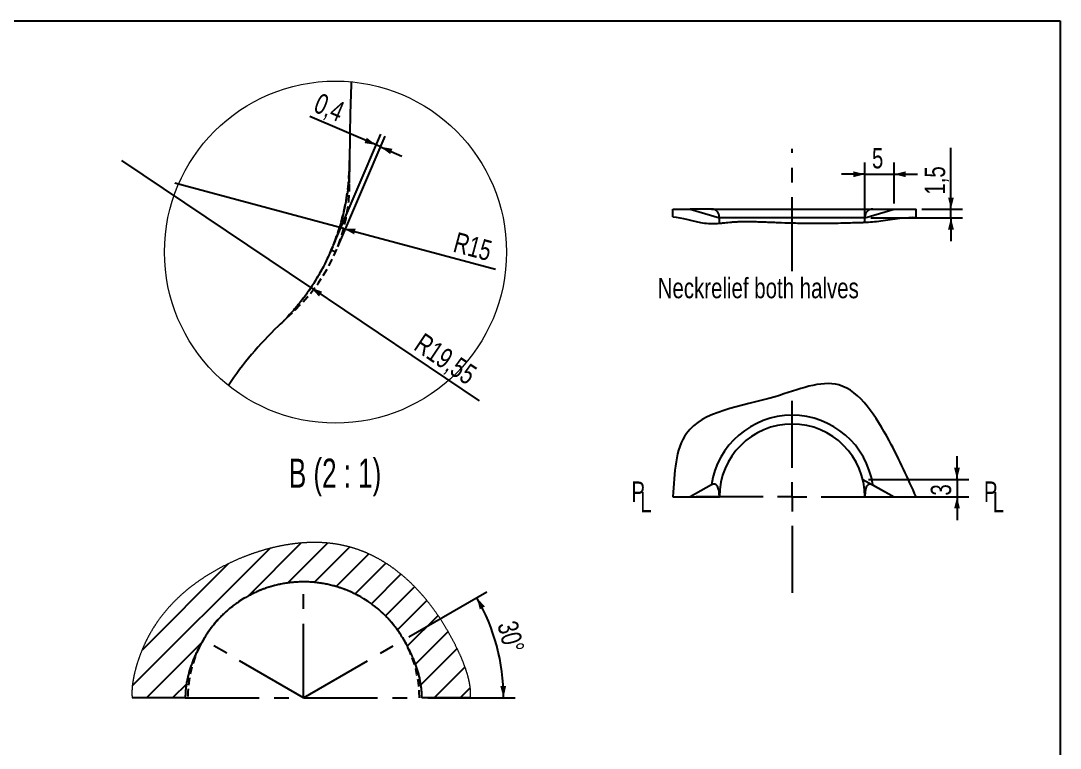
# Model space of a CAD drawing. Header units: millimetres. Extents: x 8 to 586, y 8 to 412.
# Drawn here: x 407.5 to 586, y 287.1 to 412 of the extents above; entities that cross this region are included whole.
import ezdxf

# ---------------------------------------------------------------- set-up
doc = ezdxf.new("R2010")
doc.units = ezdxf.units.MM
doc.linetypes.add('CENTERX2', pattern=[20.32, 12.7, -2.54, 2.54, -2.54])
doc.linetypes.add('HIDDEN', pattern=[1.905, 1.27, -0.635])
for name, color, linetype in [('CENTERLINE', 4, 'CENTERX2'), ('DIMENSIONS', 2, 'Continuous'), ('HATCH', 3, 'Continuous'), ('HIDDEN', 3, 'HIDDEN'), ('TEXT', 2, 'Continuous')]:
    doc.layers.add(name, color=color, linetype=linetype)
doc.layers.add('OUTLINE', color=7, linetype='Continuous', lineweight=25)
doc.styles.add('SLDTEXTSTYLE0', font='TXT', dxfattribs={"width": 0.75})
doc.styles.add('SLDTEXTSTYLE7', font='TXT', dxfattribs={"width": 0.666667})
doc.dimstyles.new('SLDDIMSTYLE11', dxfattribs={"dimtxt": 3.5, "dimasz": 2, "dimexe": 0, "dimexo": 0.0625, "dimgap": 0.875, "dimtad": 1, "dimrnd": 1e-09, "dimzin": 12, "dimdsep": 46, "dimtxsty": 'SLDTEXTSTYLE0', "dimsah": 1, "dimcen": 0.09, "dimadec": 0, "dimazin": 3, "dimtfac": 1, "dimtmove": 0, "dimatfit": 0, "dimfxl": 0, "dimfrac": 2, "dimtolj": 1, "dimtzin": 12, "dimarcsym": 0})
doc.dimstyles.new('SLDDIMSTYLE12', dxfattribs={"dimtxt": 3.5, "dimasz": 2, "dimexe": 0, "dimexo": 0.0625, "dimgap": 0.875, "dimtad": 1, "dimdec": 1, "dimrnd": 1e-09, "dimzin": 12, "dimdsep": 46, "dimtxsty": 'SLDTEXTSTYLE0', "dimsah": 1, "dimcen": 0.09, "dimadec": 0, "dimazin": 3, "dimtfac": 1, "dimtmove": 0, "dimatfit": 0, "dimfxl": 0, "dimfrac": 2, "dimtolj": 1, "dimtzin": 12, "dimarcsym": 0})
doc.dimstyles.new('SLDDIMSTYLE18', dxfattribs={"dimtxt": 3.5, "dimasz": 2, "dimexe": 0, "dimexo": 0.0625, "dimgap": 0.875, "dimtad": 1, "dimdec": 4, "dimzin": 12, "dimdsep": 46, "dimtxsty": 'SLDTEXTSTYLE0', "dimsah": 1, "dimcen": 0.09, "dimazin": 3, "dimtfac": 1, "dimtofl": 0, "dimtmove": 0, "dimatfit": 3, "dimfxl": 0, "dimfrac": 2, "dimtolj": 1, "dimtzin": 12, "dimarcsym": 0})
doc.dimstyles.new('SLDDIMSTYLE19', dxfattribs={"dimtxt": 3.5, "dimasz": 2, "dimexe": 0, "dimexo": 0.0625, "dimgap": 0.875, "dimtad": 1, "dimlfac": 0.5, "dimrnd": 1e-09, "dimdsep": 46, "dimtxsty": 'SLDTEXTSTYLE0', "dimsah": 1, "dimcen": 0.09, "dimadec": 0, "dimazin": 2, "dimtfac": 1, "dimtmove": 0, "dimatfit": 0, "dimfxl": 0, "dimfrac": 2, "dimtolj": 1, "dimtzin": 12, "dimarcsym": 0})
doc.dimstyles.new('SLDDIMSTYLE20', dxfattribs={"dimtxt": 3.5, "dimasz": 2, "dimexe": 0, "dimexo": 0.0625, "dimgap": 0.875, "dimtad": 1, "dimlfac": 0.5, "dimrnd": 1e-09, "dimzin": 12, "dimdsep": 46, "dimtxsty": 'SLDTEXTSTYLE0', "dimsah": 1, "dimcen": 0, "dimadec": 0, "dimazin": 3, "dimtfac": 1, "dimtofl": 0, "dimtmove": 0, "dimatfit": 3, "dimfxl": 0, "dimfrac": 2, "dimtolj": 1, "dimtzin": 12, "dimarcsym": 0})

# ---------------------------------------------------------------- blocks, each defined once
blk = doc.blocks.new('_D_27')
at = {"layer": 'DIMENSIONS'}
for p, q in [((567.24, 379.66), (567.24, 390.2)), ((562.26, 379.66), (569.24, 379.66)), ((567.24, 378.16), (567.24, 379.66)), ((553.47, 378.16), (569.24, 378.16)), ((567.24, 378.16), (567.24, 374.16))]:
    blk.add_line(p, q, dxfattribs=at)
for points in [[(567.24, 379.66), (567.74, 381.66), (566.74, 381.66)], [(567.24, 378.16), (566.74, 376.16), (567.74, 376.16)]]:
    blk.add_solid(points, dxfattribs=at)
at = {"layer": 'DIMENSIONS', "insert": (562.73, 382.15), "char_height": 3.5, "attachment_point": 1, "rotation": 90, "style": 'SLDTEXTSTYLE0'}
blk.add_mtext('1,5', dxfattribs=at)
blk = doc.blocks.new('_D_28')
at = {"layer": 'DIMENSIONS'}
for p, q in [((552.47, 378.42), (552.47, 387.66)), ((557.47, 380.66), (557.47, 387.66)), ((552.47, 385.66), (548.47, 385.66)), ((552.47, 385.66), (557.47, 385.66)), ((557.47, 385.66), (561.47, 385.66))]:
    blk.add_line(p, q, dxfattribs=at)
for points in [[(552.47, 385.66), (550.47, 386.16), (550.47, 385.16)], [(557.47, 385.66), (559.47, 385.16), (559.47, 386.16)]]:
    blk.add_solid(points, dxfattribs=at)
at = {"layer": 'DIMENSIONS', "insert": (553.67, 390.17), "char_height": 3.5, "attachment_point": 1, "style": 'SLDTEXTSTYLE0'}
blk.add_mtext('5', dxfattribs=at)
blk = doc.blocks.new('_D_29')
at = {"layer": 'DIMENSIONS'}
for p, q in [((568.28, 333.28), (568.28, 337.28)), ((553.1, 333.28), (570.28, 333.28)), ((568.28, 333.28), (568.28, 330.28)), ((557.47, 330.28), (570.28, 330.28)), ((568.28, 330.28), (568.28, 326.28))]:
    blk.add_line(p, q, dxfattribs=at)
for points in [[(568.28, 333.28), (568.78, 335.28), (567.78, 335.28)], [(568.28, 330.28), (567.78, 328.28), (568.78, 328.28)]]:
    blk.add_solid(points, dxfattribs=at)
at = {"layer": 'DIMENSIONS', "insert": (563.77, 330.49), "char_height": 3.5, "attachment_point": 1, "rotation": 90, "style": 'SLDTEXTSTYLE0'}
blk.add_mtext('3', dxfattribs=at)
blk = doc.blocks.new('SW_SYMBOL_MOD_PL')
at = {"layer": 'TEXT', "color": 0, "char_height": 783, "attachment_point": 5, "style": 'SLDTEXTSTYLE0'}
for s, insert in [('P', (400, 600)), ('L', (700, 200))]:
    blk.add_mtext(s, dxfattribs=dict(at, insert=insert))
blk = doc.blocks.new('SW_CENTERMARKSYMBOL_0')
at = {"layer": 'CENTERLINE', "color": 0}
for p, q in [((0, 5), (0, 16.5)), ((0, 0), (0, 2.5)), ((-5, 0), (-16.5, 0)), ((0, 0), (-2.5, 0)), ((0, 0), (0, -2.5)), ((0, 0), (2.5, 0)), ((5, 0), (16.5, 0)), ((0, -5), (0, -16.5))]:
    blk.add_line(p, q, dxfattribs=at)
blk = doc.blocks.new('SW_HATCH_0')
at = {"layer": 'HATCH', "color": 0}
for p, q in [((7.13, 2.63), (-16.48, -20.97)), ((12.55, 3.57), (3.46, -5.52)), ((17.03, 3.56), (10.15, -3.32)), ((20.84, 2.88), (14.7, -3.26)), ((0, 0), (-14.81, -14.81)), ((24.14, 1.69), (18.49, -3.96)), ((27.05, 0.11), (21.71, -5.23)), ((29.65, -1.78), (24.52, -6.92)), ((31.99, -3.93), (26.93, -8.99)), ((34.11, -6.3), (29.01, -11.4)), ((36.02, -8.88), (30.73, -14.17)), ((37.75, -11.64), (32.13, -17.26)), ((-4.42, -13.4), (-14, -22.98)), ((39.31, -14.57), (33.08, -20.8)), ((40.65, -17.72), (35.39, -22.98)), ((-7.19, -20.66), (-9.51, -22.98)), ((41.55, -21.31), (39.88, -22.98))]:
    blk.add_line(p, q, dxfattribs=at)
blk = doc.blocks.new('_D_36')
at = {"layer": 'DIMENSIONS'}
for p, q in [((474.15, 306.24), (487.54, 313.97)), ((477.38, 295.8), (492.41, 295.8))]:
    blk.add_line(p, q, dxfattribs=at)
blk.add_arc((456.07, 295.8), 34.34, 360, 30, dxfattribs=at)
for points in [[(485.81, 312.97), (486.32, 310.98), (487.2, 311.45)], [(490.41, 295.8), (490.85, 297.82), (489.85, 297.79)]]:
    blk.add_solid(points, dxfattribs=at)
at = {"layer": 'DIMENSIONS', "insert": (492.69, 309.26), "char_height": 3.5, "attachment_point": 1, "rotation": 285, "style": 'SLDTEXTSTYLE0'}
blk.add_mtext('30°', dxfattribs=at)
blk = doc.blocks.new('_D_37')
at = {"layer": 'DIMENSIONS'}
for p, q in [((468.56, 390.68), (457.16, 395.56)), ((461.21, 373.53), (469.35, 392.52)), ((461.94, 373.21), (470.08, 392.2)), ((469.29, 390.36), (468.56, 390.68)), ((469.29, 390.36), (472.97, 388.79))]:
    blk.add_line(p, q, dxfattribs=at)
for points in [[(468.56, 390.68), (466.92, 391.92), (466.52, 391.01)], [(469.29, 390.36), (470.93, 389.11), (471.33, 390.03)]]:
    blk.add_solid(points, dxfattribs=at)
at = {"layer": 'DIMENSIONS', "insert": (458.94, 399.71), "char_height": 3.5, "attachment_point": 1, "rotation": 336.8014, "style": 'SLDTEXTSTYLE0'}
blk.add_mtext('0,4', dxfattribs=at)
blk = doc.blocks.new('_D_38')
at = {"layer": 'DIMENSIONS'}
for q in [(433.97, 384.11), (489.04, 369.36)]:
    blk.add_line((462.95, 376.34), q, dxfattribs=at)
blk.add_solid([(462.95, 376.34), (464.75, 375.34), (465.01, 376.31)], dxfattribs=at)
at = {"layer": 'DIMENSIONS', "insert": (482.47, 375.78), "char_height": 3.5, "attachment_point": 1, "rotation": 345, "style": 'SLDTEXTSTYLE0'}
blk.add_mtext('R15', dxfattribs=at)
blk = doc.blocks.new('_D_39')
at = {"layer": 'DIMENSIONS'}
for q in [(424.88, 388.01), (486.24, 346.77)]:
    blk.add_line((457.33, 366.2), q, dxfattribs=at)
blk.add_solid([(457.33, 366.2), (458.71, 364.67), (459.26, 365.5)], dxfattribs=at)
at = {"layer": 'DIMENSIONS', "insert": (476.74, 358.58), "char_height": 3.5, "attachment_point": 1, "rotation": 326.0937, "style": 'SLDTEXTSTYLE0'}
blk.add_mtext('R19,55', dxfattribs=at)

msp = doc.modelspace()

# ---------------------------------------------------------------- linework, layer by layer
at = {"color": 7, "linetype": 'Continuous', "lineweight": 18, "flags": 128}
msp.add_lwpolyline([(484.68231, 295.80351), (484.68762, 295.84191), (484.69264, 295.88052), (484.69738, 295.91933), (484.70185, 295.95834), (484.70603, 295.99755), (484.70994, 296.03696), (484.71357, 296.07657), (484.71666, 296.11305), (484.71951, 296.14969), (484.72214, 296.1865), (484.72454, 296.22347), (484.72671, 296.2606), (484.72866, 296.29789), (484.73069, 296.34285), (484.73241, 296.38804), (484.7338, 296.43345), (484.73487, 296.47909), (484.73562, 296.52495), (484.73605, 296.5702), (484.73617, 296.61567), (484.73599, 296.66135), (484.73551, 296.70723), (484.73471, 296.75416), (484.7336, 296.8013), (484.73218, 296.84865), (484.73046, 296.8962), (484.72842, 296.94397), (484.72613, 296.99108), (484.72355, 297.03839), (484.72068, 297.08589), (484.71752, 297.13358), (484.71399, 297.18245), (484.71017, 297.23151), (484.70606, 297.28076), (484.70164, 297.33021), (484.69694, 297.37985), (484.69194, 297.42968), (484.68665, 297.4797), (484.68128, 297.52809), (484.67565, 297.57665), (484.66974, 297.62538), (484.66358, 297.67428), (484.65715, 297.72335), (484.65046, 297.77258), (484.6435, 297.82198), (484.6363, 297.87153), (484.62847, 297.92362), (484.62036, 297.97588), (484.61197, 298.02832), (484.6033, 298.08092), (484.59436, 298.1337), (484.58514, 298.18664), (484.57564, 298.23975), (484.56588, 298.29302), (484.55585, 298.34645), (484.54555, 298.40004), (484.53498, 298.45378), (484.52414, 298.50769), (484.51369, 298.55865), (484.503, 298.60975), (484.49208, 298.66099), (484.48092, 298.71235), (484.46954, 298.76385), (484.45722, 298.81861), (484.44465, 298.87351), (484.43182, 298.92856), (484.41874, 298.98374), (484.40541, 299.03907), (484.39184, 299.09453), (484.37551, 299.16006), (484.35886, 299.22578), (484.34186, 299.29168), (484.32453, 299.35776), (484.30649, 299.42537), (484.28812, 299.49316), (484.26941, 299.56112), (484.25035, 299.62925), (484.23097, 299.69756), (484.21124, 299.76603), (484.19119, 299.83466), (484.17241, 299.8981), (484.15335, 299.96168), (484.13402, 300.02538), (484.11441, 300.08922), (484.09453, 300.15318), (484.07439, 300.21727), (484.05515, 300.2778), (484.03568, 300.33844), (484.01598, 300.39918), (483.99604, 300.46002), (483.97588, 300.52097), (483.95311, 300.5891), (483.93006, 300.65735), (483.90673, 300.72571), (483.88312, 300.79419), (483.85924, 300.86278), (483.83509, 300.93147), (483.81068, 301.00027), (483.78599, 301.06917), (483.75789, 301.14686), (483.72945, 301.22467), (483.70069, 301.30259), (483.6716, 301.38063), (483.6422, 301.45877), (483.61248, 301.53702), (483.58245, 301.61537), (483.54906, 301.70166), (483.5153, 301.78806), (483.48117, 301.87456), (483.44669, 301.96116), (483.41185, 302.04786), (483.37666, 302.13464), (483.34113, 302.22151), (483.30526, 302.30845), (483.26905, 302.39546), (483.23251, 302.48254), (483.1963, 302.56812), (483.15979, 302.65375), (483.12297, 302.73943), (483.08585, 302.82516), (483.04774, 302.91248), (483.00934, 302.99983), (482.97064, 303.08721), (482.93164, 303.17461), (482.89236, 303.26203), (482.8535, 303.34789), (482.81437, 303.43376), (482.77498, 303.51964), (482.73532, 303.6055), (482.68778, 303.70771), (482.63989, 303.80989), (482.59164, 303.91204), (482.54306, 304.01415), (482.49414, 304.11621), (482.4449, 304.21821), (482.39374, 304.32344), (482.34224, 304.42859), (482.29042, 304.53366), (482.23828, 304.63861), (482.18584, 304.74346), (482.13405, 304.84632), (482.08198, 304.94905), (482.02964, 305.05165), (481.97704, 305.1541), (481.9231, 305.25849), (481.86891, 305.3627), (481.81446, 305.46674), (481.75978, 305.57059), (481.70487, 305.67423), (481.64973, 305.77768), (481.59438, 305.8809), (481.53882, 305.98389), (481.48306, 306.08665), (481.42711, 306.18916), (481.37098, 306.29141), (481.31467, 306.3934), (481.25818, 306.49514), (481.20151, 306.59661), (481.13897, 306.70793), (481.07621, 306.81894), (481.01323, 306.92963), (480.95003, 307.04), (480.88662, 307.15005), (480.82509, 307.25618), (480.76335, 307.36201), (480.70142, 307.46754), (480.63928, 307.57276), (480.57694, 307.67769), (480.5144, 307.78231), (480.45525, 307.88068), (480.39592, 307.97877), (480.33642, 308.07659), (480.27673, 308.17415), (480.21687, 308.27143), (480.15683, 308.36844), (480.09661, 308.46517), (480.03622, 308.56163), (479.97565, 308.65781), (479.91491, 308.75372), (479.85507, 308.84765), (479.79507, 308.94131), (479.7349, 309.0347), (479.67456, 309.12782), (479.61696, 309.21622), (479.5592, 309.30438), (479.50129, 309.39229), (479.44324, 309.47995), (479.38502, 309.56737), (479.3277, 309.65299), (479.27024, 309.73837), (479.21262, 309.82352), (479.15486, 309.90842), (479.09009, 310.00308), (479.02514, 310.09745), (478.96, 310.19151), (478.89468, 310.28527), (478.82918, 310.37873), (478.76468, 310.47023), (478.69999, 310.56143), (478.63514, 310.65234), (478.5701, 310.74295), (478.50356, 310.83511), (478.43684, 310.92696), (478.36994, 311.0185), (478.30285, 311.10974), (478.23559, 311.20066), (478.16814, 311.29127), (478.10052, 311.38157), (478.03271, 311.47156), (477.96472, 311.56123), (477.89656, 311.65059), (477.82821, 311.73964), (477.75968, 311.82837), (477.69098, 311.91678), (477.6221, 312.00488), (477.5588, 312.08536), (477.49535, 312.16557), (477.43175, 312.24552), (477.368, 312.32519), (477.3041, 312.4046), (477.24005, 312.48374), (477.16828, 312.57188), (477.09632, 312.65969), (477.02417, 312.74716), (476.95184, 312.83428), (476.87933, 312.92107), (476.80793, 313.00598), (476.73635, 313.09056), (476.66459, 313.1748), (476.59266, 313.25872), (476.51908, 313.344), (476.44531, 313.42894), (476.37135, 313.51354), (476.29721, 313.59778), (476.22289, 313.68168), (476.14839, 313.76523), (476.0737, 313.84842), (475.99883, 313.93127), (475.92377, 314.01376), (475.84853, 314.09591), (475.77311, 314.1777), (475.69751, 314.25913), (475.62173, 314.34021), (475.54576, 314.42094), (475.47597, 314.49462), (475.40603, 314.56801), (475.33593, 314.64109), (475.26568, 314.71388), (475.19528, 314.78636), (475.12473, 314.85854), (475.0584, 314.92598), (474.99194, 314.99315), (474.92536, 315.06005), (474.85863, 315.12669), (474.79178, 315.19306), (474.72479, 315.25915), (474.66151, 315.32123), (474.59812, 315.38306), (474.5346, 315.44466), (474.47097, 315.50601), (474.40722, 315.56712), (474.33594, 315.63504), (474.26451, 315.70266), (474.19293, 315.76998), (474.12121, 315.83699), (474.04935, 315.90371), (473.97734, 315.97011), (473.90518, 316.03622), (473.83289, 316.10201), (473.76044, 316.16751), (473.68786, 316.2327), (473.61513, 316.29758), (473.54226, 316.36215), (473.46924, 316.42642), (473.39608, 316.49037), (473.32278, 316.55402), (473.24934, 316.61736), (473.17224, 316.68339), (473.09499, 316.74907), (473.01759, 316.81441), (472.94002, 316.87941), (472.8623, 316.94406), (472.78443, 317.00838), (472.7106, 317.06892), (472.63663, 317.12915), (472.56252, 317.18907), (472.48828, 317.24868), (472.41389, 317.30799), (472.33937, 317.36698), (472.26898, 317.42231), (472.19846, 317.47737), (472.12783, 317.53215), (472.05707, 317.58666), (471.98619, 317.64088), (471.91519, 317.69482), (471.84407, 317.74849), (471.77282, 317.80187), (471.70146, 317.85498), (471.62997, 317.9078), (471.55965, 317.95941), (471.4892, 318.01074), (471.41864, 318.0618), (471.34797, 318.11259), (471.27589, 318.16403), (471.20369, 318.21517), (471.13136, 318.26604), (471.05892, 318.31662), (470.98636, 318.36691), (470.91498, 318.41603), (470.84349, 318.46487), (470.77187, 318.51344), (470.70015, 318.56173), (470.62684, 318.61071), (470.55341, 318.65941), (470.47986, 318.70782), (470.4062, 318.75594), (470.33241, 318.80377), (470.25851, 318.85131), (470.18449, 318.89856), (470.10171, 318.95096), (470.01879, 319.00299), (469.93572, 319.05467), (469.8525, 319.10597), (469.76914, 319.15691), (469.68563, 319.20748), (469.60675, 319.25482), (469.52775, 319.30184), (469.44862, 319.34853), (469.36936, 319.39489), (469.28997, 319.44092), (469.21045, 319.48663), (469.1308, 319.532), (469.05102, 319.57704), (468.97111, 319.62175), (468.89108, 319.66613), (468.81235, 319.70939), (468.73349, 319.75233), (468.65452, 319.79495), (468.57542, 319.83725), (468.49475, 319.87999), (468.41396, 319.92239), (468.33304, 319.96445), (468.25199, 320.00618), (468.17082, 320.04757), (468.09097, 320.0879), (468.011, 320.1279), (467.9309, 320.16757), (467.85069, 320.20692), (467.76872, 320.24673), (467.68661, 320.2862), (467.60438, 320.32533), (467.52203, 320.36411), (467.43955, 320.40256), (467.35694, 320.44066), (467.27421, 320.47841), (467.20121, 320.51139), (467.12812, 320.54411), (467.05493, 320.57655), (466.98164, 320.60873), (466.90825, 320.64063), (466.83477, 320.67227), (466.7654, 320.70185), (466.69594, 320.7312), (466.6264, 320.7603), (466.55677, 320.78916), (466.48706, 320.81778), (466.40915, 320.84944), (466.33114, 320.88079), (466.25302, 320.91185), (466.1748, 320.9426), (466.09647, 320.97305), (466.01803, 321.0032), (465.93949, 321.03304), (465.86084, 321.06258), (465.77763, 321.09347), (465.6943, 321.12401), (465.61086, 321.15421), (465.5273, 321.18407), (465.44362, 321.21359), (465.35982, 321.24276), (465.27591, 321.2716), (465.19889, 321.29773), (465.12177, 321.32357), (465.04455, 321.34912), (464.96724, 321.37438), (464.88983, 321.39935), (464.81232, 321.42404), (464.73472, 321.44843), (464.65702, 321.47253), (464.57922, 321.49634), (464.50132, 321.51985), (464.42333, 321.54308), (464.34525, 321.56601), (464.27153, 321.58736), (464.19774, 321.60845), (464.12385, 321.62929), (464.04989, 321.64985), (463.97583, 321.67016), (463.89433, 321.69218), (463.81273, 321.71389), (463.73102, 321.73527), (463.64921, 321.75634), (463.5673, 321.77709), (463.48529, 321.79752), (463.40318, 321.81763), (463.32096, 321.83742), (463.23473, 321.85781), (463.14838, 321.87785), (463.06191, 321.89753), (462.97534, 321.91686), (462.88866, 321.93584), (462.80187, 321.95446), (462.71497, 321.97273), (462.62795, 321.99065), (462.54083, 322.0082), (462.4536, 322.02541), (462.36626, 322.04225), (462.27881, 322.05874), (462.19626, 322.07396), (462.11361, 322.08887), (462.03087, 322.10347), (461.94804, 322.11775), (461.86512, 322.13171), (461.77707, 322.14618), (461.68892, 322.16031), (461.60067, 322.17408), (461.51233, 322.1875), (461.42388, 322.20058), (461.33534, 322.2133), (461.25177, 322.22499), (461.16812, 322.23636), (461.08438, 322.24743), (461.00056, 322.25819), (460.91666, 322.26865), (460.83268, 322.2788), (460.74862, 322.28864), (460.66448, 322.29818), (460.58026, 322.30742), (460.49597, 322.31636), (460.41311, 322.32484), (460.33018, 322.33304), (460.24717, 322.34094), (460.16409, 322.34855), (460.07734, 322.35619), (459.99051, 322.36351), (459.90361, 322.37052), (459.81663, 322.37722), (459.72958, 322.3836), (459.64402, 322.38957), (459.55839, 322.39524), (459.47269, 322.40061), (459.38693, 322.40568), (459.29935, 322.41055), (459.21171, 322.41511), (459.124, 322.41936), (459.03622, 322.42331), (458.94838, 322.42694), (458.86048, 322.43027), (458.77252, 322.4333), (458.6845, 322.43602), (458.59641, 322.43844), (458.50827, 322.44055), (458.42007, 322.44236), (458.33182, 322.44387), (458.24351, 322.44508), (458.15515, 322.44598), (458.05788, 322.44664), (457.96056, 322.44692), (457.86317, 322.44685), (457.76572, 322.44642), (457.66821, 322.44563), (457.57952, 322.4446), (457.49077, 322.44327), (457.40199, 322.44165), (457.31315, 322.43973), (457.22428, 322.43752), (457.13536, 322.43502), (457.04639, 322.43223), (456.94849, 322.42882), (456.85053, 322.42506), (456.75253, 322.42094), (456.65448, 322.41648), (456.55639, 322.41167), (456.45826, 322.40651), (456.36008, 322.401), (456.26186, 322.39515), (456.16361, 322.38896), (456.06531, 322.38241), (455.96874, 322.37565), (455.87213, 322.36856), (455.77549, 322.36115), (455.67881, 322.3534), (455.5724, 322.34449), (455.46595, 322.33519), (455.35947, 322.3255), (455.25296, 322.31541), (455.14641, 322.30493), (455.04174, 322.29426), (454.93705, 322.28321), (454.83233, 322.27178), (454.72759, 322.25998), (454.62069, 322.24756), (454.51377, 322.23475), (454.40683, 322.22155), (454.29987, 322.20797), (454.1929, 322.194), (454.08591, 322.17965), (453.97891, 322.16493), (453.87191, 322.14982), (453.76489, 322.13433), (453.65787, 322.11846), (453.55084, 322.10222), (453.4438, 322.0856), (453.33677, 322.06861), (453.22974, 322.05124), (453.13162, 322.035), (453.03351, 322.01844), (452.9354, 322.00157), (452.8373, 321.9844), (452.73921, 321.96691), (452.64112, 321.94912), (452.53412, 321.92936), (452.42714, 321.90923), (452.32017, 321.88874), (452.21322, 321.86789), (452.10628, 321.84667), (451.99937, 321.8251), (451.89247, 321.80317), (451.7945, 321.78275), (451.69655, 321.76204), (451.59862, 321.74102), (451.50072, 321.71971), (451.40284, 321.6981), (451.30498, 321.67619), (451.20716, 321.65399), (451.10935, 321.6315), (451.01158, 321.60871), (450.91384, 321.58563), (450.81613, 321.56226), (450.71845, 321.5386), (450.62639, 321.51603), (450.53436, 321.4932), (450.44236, 321.47011), (450.35039, 321.44677), (450.25846, 321.42317), (450.14749, 321.39434), (450.03657, 321.36514), (449.92571, 321.33557), (449.81491, 321.30563), (449.70417, 321.27533), (449.59348, 321.24467), (449.48919, 321.21543), (449.38495, 321.18586), (449.28077, 321.15598), (449.17665, 321.12578), (449.07259, 321.09526), (448.9686, 321.06443), (448.86468, 321.03328), (448.76082, 321.00181), (448.65703, 320.97004), (448.55331, 320.93795), (448.45152, 320.90613), (448.3498, 320.87402), (448.24815, 320.8416), (448.14657, 320.80889), (448.04544, 320.77601), (447.94439, 320.74283), (447.84342, 320.70937), (447.74253, 320.67561), (447.64172, 320.64156), (447.54278, 320.60784), (447.44394, 320.57385), (447.34517, 320.53957), (447.24649, 320.50503), (447.14588, 320.46949), (447.04536, 320.43367), (446.94494, 320.39757), (446.84461, 320.36119), (446.74437, 320.32452), (446.64423, 320.28758), (446.54419, 320.25036), (446.44425, 320.21285), (446.34441, 320.17508), (446.24467, 320.13702), (446.14504, 320.09869), (446.04551, 320.06009), (445.94609, 320.02122), (445.84678, 319.98207), (445.73767, 319.93869), (445.62869, 319.89499), (445.51984, 319.85097), (445.41114, 319.80662), (445.30258, 319.76195), (445.1876, 319.71422), (445.07277, 319.66614), (444.95812, 319.6177), (444.84363, 319.5689), (444.72932, 319.51975), (444.61518, 319.47024), (444.50772, 319.42324), (444.40042, 319.37594), (444.29328, 319.32832), (444.1863, 319.2804), (444.07948, 319.23217), (443.97284, 319.18364), (443.86636, 319.1348), (443.76004, 319.08566), (443.65391, 319.03622), (443.54794, 318.98649), (443.44404, 318.93735), (443.34031, 318.88792), (443.23676, 318.83821), (443.13338, 318.78822), (443.02304, 318.73446), (442.91291, 318.68037), (442.80299, 318.62597), (442.69327, 318.57125), (442.58377, 318.51621), (442.47448, 318.46086), (442.37164, 318.40839), (442.26899, 318.35564), (442.16654, 318.30262), (442.06428, 318.24932), (441.96223, 318.19575), (441.86038, 318.1419), (441.75873, 318.08779), (441.65729, 318.03341), (441.55606, 317.97876), (441.45503, 317.92384), (441.35602, 317.86964), (441.25721, 317.81518), (441.1586, 317.76045), (441.0602, 317.70546), (440.96022, 317.6492), (440.86046, 317.59267), (440.76092, 317.53586), (440.6616, 317.47878), (440.5625, 317.42143), (440.46538, 317.36483), (440.36848, 317.30796), (440.27179, 317.25083), (440.17533, 317.19343), (440.07712, 317.13458), (439.97914, 317.07545), (439.88139, 317.01605), (439.78387, 316.95636), (439.68658, 316.89639), (439.58953, 316.83613), (439.49272, 316.7756), (439.39635, 316.71492), (439.30022, 316.65395), (439.20433, 316.5927), (439.10868, 316.53116), (439.01327, 316.46935), (438.91981, 316.40836), (438.82657, 316.34709), (438.73358, 316.28555), (438.64082, 316.22373), (438.54641, 316.16036), (438.45226, 316.09671), (438.35836, 316.03277), (438.26471, 315.96853), (438.17131, 315.90401), (438.07817, 315.83919), (437.98529, 315.77409), (437.89267, 315.70869), (437.8003, 315.643), (437.7082, 315.57701), (437.61635, 315.51073), (437.52478, 315.44416), (437.43347, 315.37729), (437.34242, 315.31013), (437.25919, 315.2483), (437.17619, 315.18623), (437.09342, 315.1239), (437.01088, 315.06132), (436.92857, 314.9985), (436.84648, 314.93542), (436.77222, 314.87798), (436.69815, 314.82034), (436.62427, 314.76248), (436.55059, 314.70443), (436.4771, 314.64616), (436.4038, 314.58768), (436.33487, 314.53236), (436.26611, 314.47684), (436.19753, 314.42114), (436.12912, 314.36526), (436.06089, 314.30919), (435.98494, 314.24638), (435.90922, 314.18335), (435.83371, 314.12008), (435.75843, 314.05658), (435.68337, 313.99284), (435.60854, 313.92887), (435.53393, 313.86466), (435.45955, 313.80021), (435.38539, 313.73553), (435.31146, 313.67062), (435.23776, 313.60546), (435.16429, 313.54007), (435.09105, 313.47444), (435.01804, 313.40857), (434.94526, 313.34247), (434.87271, 313.27612), (434.79696, 313.20636), (434.72147, 313.13634), (434.64623, 313.06605), (434.57126, 312.9955), (434.49655, 312.92468), (434.42209, 312.8536), (434.35127, 312.78551), (434.28069, 312.71717), (434.21035, 312.64859), (434.14025, 312.57976), (434.07039, 312.51069), (434.00077, 312.44138), (433.93141, 312.37183), (433.86228, 312.30203), (433.79013, 312.22864), (433.71825, 312.15499), (433.64664, 312.08106), (433.57531, 312.00687), (433.50425, 311.9324), (433.43347, 311.85767), (433.36296, 311.78266), (433.29273, 311.70738), (433.22278, 311.63183), (433.15311, 311.55601), (433.08372, 311.47991), (433.01461, 311.40354), (432.94971, 311.33129), (432.88506, 311.25878), (432.82066, 311.18604), (432.75652, 311.11305), (432.69263, 311.03982), (432.63377, 310.97187), (432.57513, 310.90371), (432.51671, 310.83534), (432.45851, 310.76676), (432.40053, 310.69796), (432.3438, 310.6302), (432.28729, 310.56222), (432.231, 310.49404), (432.17491, 310.42566), (432.11791, 310.35567), (432.06114, 310.28547), (432.00459, 310.21505), (431.94827, 310.14442), (431.89217, 310.07358), (431.83631, 310.00252), (431.78067, 309.93124), (431.72527, 309.85975), (431.6701, 309.78804), (431.61516, 309.71612), (431.56045, 309.64398), (431.50597, 309.57162), (431.45173, 309.49905), (431.39772, 309.42626), (431.33858, 309.34594), (431.27973, 309.26535), (431.22117, 309.1845), (431.16289, 309.10339), (431.1049, 309.02201), (431.05243, 308.9478), (431.0002, 308.87337), (430.94822, 308.79872), (430.89647, 308.72386), (430.84496, 308.64877), (430.7937, 308.57346), (430.74268, 308.49792), (430.69613, 308.42849), (430.64978, 308.35887), (430.60363, 308.28907), (430.5577, 308.21908), (430.51196, 308.1489), (430.46644, 308.07854), (430.42113, 308.00799), (430.37602, 307.93725), (430.33112, 307.86632), (430.28643, 307.79521), (430.24195, 307.7239), (430.19768, 307.65241), (430.14578, 307.56791), (430.09417, 307.48315), (430.04286, 307.39813), (429.99184, 307.31284), (429.94488, 307.23366), (429.89818, 307.15425), (429.85173, 307.07462), (429.80554, 306.99476), (429.7596, 306.91468), (429.71392, 306.83437), (429.6685, 306.75383), (429.62709, 306.6798), (429.5859, 306.60558), (429.54493, 306.53117), (429.50418, 306.45656), (429.46364, 306.38177), (429.42333, 306.30678), (429.38324, 306.2316), (429.34337, 306.15622), (429.30372, 306.08065), (429.26429, 306.00489), (429.22509, 305.92893), (429.1861, 305.85279), (429.14955, 305.78081), (429.1132, 305.70866), (429.07705, 305.63634), (429.04111, 305.56385), (429.00536, 305.49118), (428.96766, 305.41392), (428.93019, 305.33646), (428.89295, 305.25881), (428.85593, 305.18096), (428.81915, 305.10291), (428.78259, 305.02467), (428.74833, 304.95072), (428.71428, 304.87659), (428.68043, 304.8023), (428.64679, 304.72782), (428.61335, 304.65317), (428.57627, 304.56964), (428.53946, 304.4859), (428.5029, 304.40194), (428.46659, 304.31776), (428.43055, 304.23335), (428.39477, 304.14873), (428.35925, 304.06389), (428.32399, 303.97883), (428.28882, 303.89315), (428.25393, 303.80724), (428.2193, 303.72112), (428.18493, 303.63477), (428.15083, 303.54819), (428.117, 303.46139), (428.08535, 303.37935), (428.05393, 303.2971), (428.02276, 303.21466), (427.99182, 303.13201), (427.96113, 303.04917), (427.93125, 302.96771), (427.9016, 302.88606), (427.87219, 302.80421), (427.84301, 302.72218), (427.81407, 302.63994), (427.78536, 302.55751), (427.7585, 302.47962), (427.73186, 302.40155), (427.70542, 302.32331), (427.67919, 302.24489), (427.65317, 302.1663), (427.62438, 302.07839), (427.59586, 301.99025), (427.5676, 301.9019), (427.5396, 301.81334), (427.51186, 301.72455), (427.48439, 301.63555), (427.45719, 301.54633), (427.43025, 301.45689), (427.40634, 301.37657), (427.38265, 301.29607), (427.35917, 301.21539), (427.3359, 301.13454), (427.31286, 301.05352), (427.29045, 300.9738), (427.26826, 300.89392), (427.24631, 300.8139), (427.22459, 300.73376), (427.20269, 300.65185), (427.18105, 300.56982), (427.15968, 300.48769), (427.13859, 300.40546), (427.11778, 300.32313), (427.09727, 300.24073), (427.07705, 300.15825), (427.05719, 300.07589), (427.03764, 299.99347), (427.0184, 299.91101), (426.9995, 299.82851), (426.98092, 299.74598), (426.96301, 299.66491), (426.94544, 299.58383), (426.9282, 299.50275), (426.91132, 299.42168), (426.89655, 299.3493), (426.88206, 299.27694), (426.86787, 299.20461), (426.85397, 299.13231), (426.84038, 299.06005), (426.82709, 298.98783), (426.81412, 298.91565), (426.80146, 298.84354), (426.7904, 298.77897), (426.77959, 298.71446), (426.76905, 298.65), (426.75878, 298.58561), (426.74879, 298.52128), (426.73923, 298.45817), (426.72995, 298.39514), (426.72094, 298.33218), (426.71221, 298.26929), (426.70358, 298.20522), (426.69525, 298.14123), (426.68722, 298.07734), (426.67949, 298.01356), (426.67206, 297.94988), (426.66494, 297.8863), (426.65813, 297.82285), (426.6518, 297.76109), (426.64576, 297.69944), (426.64004, 297.63792), (426.63462, 297.57652), (426.62951, 297.51526), (426.62472, 297.45412), (426.6205, 297.3966), (426.61656, 297.33921), (426.61291, 297.28195), (426.60955, 297.22482), (426.60649, 297.16782), (426.60372, 297.11096), (426.60125, 297.05425), (426.59908, 296.99768), (426.59722, 296.94126), (426.59567, 296.88499), (426.59444, 296.82988), (426.59352, 296.77492), (426.5929, 296.72012), (426.59259, 296.66548), (426.59259, 296.61001), (426.59292, 296.55471), (426.59357, 296.49959), (426.59455, 296.44465), (426.59586, 296.38989), (426.59748, 296.33629), (426.59942, 296.28288), (426.60168, 296.22965), (426.60428, 296.1766), (426.60688, 296.12941), (426.60975, 296.08236), (426.61288, 296.03548), (426.61629, 295.98876), (426.61997, 295.9422), (426.62392, 295.8958), (426.62815, 295.84957), (426.63266, 295.80351)], dxfattribs=at)
at = {"color": 7, "linetype": 'Continuous', "lineweight": 18}
msp.add_circle((461.54834, 372.29176), 29.36375, dxfattribs=at)
at = {"layer": 'CENTERLINE'}
for p, q in [((539.96613, 368.99833), (539.96613, 389.99598)), ((456.0697, 295.80351), (456.0697, 315.68303)), ((456.0697, 295.80351), (438.85353, 305.74327)), ((456.0697, 295.80351), (473.28586, 305.74327)), ((435.75511, 295.80351), (476.38428, 295.80351))]:
    msp.add_line(p, q, dxfattribs=at)
at = {"layer": 'HIDDEN'}
for p, q in [((463.97398, 384.10941), (463.97398, 388.00694)), ((451.84128, 359.69731), (454.66364, 362.38527))]:
    msp.add_line(p, q, dxfattribs=at)
for centre, radius, start, end in [((424.87973, 388.00694), 39.09426, 313.602819, 0), ((433.97398, 384.10941), 30, 313.602819, 0), ((456.0697, 295.80351), 19.87952, 0, 180)]:
    msp.add_arc(centre, radius, start, end, dxfattribs=at)
at = {"layer": 'OUTLINE'}
for p, q in [((8, 412), (586, 412)), ((586, 412), (586, 8)), ((519.49462, 379.66422), (522.46613, 379.66422)), ((519.49462, 378.33361), (519.49462, 379.66422)), ((526.11565, 379.66422), (522.46613, 379.66422)), ((522.46613, 379.66422), (527.46613, 378.16422)), ((526.11565, 379.66422), (553.81662, 379.66422)), ((552.46613, 378.16422), (557.46613, 379.66422)), ((553.81662, 379.66422), (557.46613, 379.66422)), ((557.46613, 379.66422), (561.25917, 379.66422)), ((561.25917, 378.25054), (561.25917, 379.66422)), ((552.46613, 378.16422), (527.46613, 378.16422)), ((527.46613, 377.24358), (527.46613, 378.16422)), ((552.46613, 377.41938), (552.46613, 378.16422)), ((461.54834, 372.29183), (460.81302, 372.60696)), ((451.83998, 359.69606), (451.69468, 359.55769)), ((526.11565, 332.32301), (522.46613, 330.28241)), ((552.10079, 333.28241), (557.46613, 330.28241)), ((553.81662, 332.32301), (557.46613, 330.28241)), ((519.49462, 330.28241), (522.46613, 330.28241)), ((522.46613, 330.28241), (527.46613, 330.28241)), ((552.46613, 330.28241), (557.46613, 330.28241)), ((557.46613, 330.28241), (561.25917, 330.28241)), ((435.75511, 295.80351), (426.63266, 295.80351)), ((484.68231, 295.80351), (476.38428, 295.80351))]:
    msp.add_line(p, q, dxfattribs=at)
for centre, radius, start, end in [((801.0604, 387.45066), 337.08636, 177.6062992, 179.9154613), ((492.84244, 316.32523), 59.68403, 133.5847374, 146.348465), ((539.96613, 330.28241), 14, 8.3811535, 171.6188465), ((539.96613, 330.28241), 12.5, 0, 180)]:
    msp.add_arc(centre, radius, start, end, dxfattribs=at)
for points, knots in [([(463.97441, 387.94802), (463.96164, 387.22589), (463.9361, 385.78107), (463.74582, 383.62102), (463.44229, 381.45359), (463.01023, 379.28619), (462.45109, 377.12653), (461.77634, 375.02209), (460.99131, 372.97889), (460.10323, 371.0013), (459.09764, 369.05714), (457.97298, 367.15476), (456.73041, 365.30196), (455.57097, 363.76948), (454.54187, 362.52991), (453.67561, 361.55552), (452.77809, 360.60695), (452.15268, 359.99969), (451.83998, 359.69606)], [0, 0, 0, 0, 0.068556648, 0.137166127, 0.205723158, 0.276271221, 0.346877137, 0.417425228, 0.485981998, 0.554591567, 0.623148551, 0.693696829, 0.764302595, 0.834850599, 0.876045778, 0.917241306, 0.958620621, 1, 1, 1, 1]), ([(527.46613, 378.16422), (527.46613, 378.29952), (527.45605, 378.43693), (527.40495, 378.71819), (527.36537, 378.86131), (527.25482, 379.08195), (527.20852, 379.15752), (527.11602, 379.26952), (527.08132, 379.30666), (527.00047, 379.38036), (526.95357, 379.41737), (526.84784, 379.48629), (526.78745, 379.51902), (526.65898, 379.57452), (526.58921, 379.598), (526.44992, 379.63335), (526.37934, 379.64566), (526.24413, 379.66098), (526.17898, 379.66422), (526.11565, 379.66422)], [0, 0, 0, 0, 0.25, 0.25, 0.5, 0.5, 0.625, 0.625, 0.6875, 0.6875, 0.75, 0.75, 0.8125, 0.8125, 0.875, 0.875, 0.9375, 0.9375, 1, 1, 1, 1]), ([(553.81662, 379.66422), (553.68992, 379.66422), (553.55154, 379.65089), (553.3437, 379.59818), (553.27365, 379.57465), (553.14534, 379.51927), (553.08489, 379.48655), (552.92648, 379.38341), (552.84705, 379.30691), (552.72308, 379.15665), (552.67691, 379.08102), (552.56667, 378.86059), (552.52732, 378.71821), (552.47624, 378.43713), (552.46613, 378.2995), (552.46613, 378.16422)], [0, 0, 0, 0, 0.125, 0.125, 0.1875, 0.1875, 0.25, 0.25, 0.375, 0.375, 0.5, 0.5, 0.75, 0.75, 1, 1, 1, 1]), ([(519.49462, 378.33361), (520.85873, 378.3068), (524.26822, 377.11182), (526.68217, 377.17795), (527.46613, 377.24358)], [0.0196499808, 0.0196499808, 0.0196499808, 0.0196499808, 0.07048996755, 0.09668060867, 0.09668060867, 0.09668060867, 0.09668060867]), ([(527.46613, 377.24358), (527.46613, 377.24358), (527.54718, 377.25), (527.7855, 377.27251), (527.88454, 377.28225), (528.12273, 377.30698), (528.2623, 377.32207), (528.73226, 377.37339), (529.11564, 377.41689), (529.79588, 377.47026), (530.0416, 377.48636), (530.56341, 377.51304), (530.83807, 377.52358), (531.70222, 377.54581), (532.33145, 377.54786), (533.3574, 377.53235), (533.71182, 377.52415), (534.43274, 377.50327), (534.80097, 377.49059), (535.55282, 377.4626), (535.93644, 377.4473), (536.7194, 377.41655), (537.12099, 377.40114), (538.32831, 377.35677), (539.13856, 377.32957), (540.36194, 377.29556), (540.77108, 377.28537), (541.59214, 377.26779), (541.99855, 377.26053), (543.19969, 377.24379), (543.97921, 377.23933), (545.11618, 377.24296), (545.49115, 377.24587), (546.21443, 377.25391), (546.56448, 377.25903), (547.5806, 377.2764), (548.2145, 377.29063), (549.38159, 377.3194), (549.89881, 377.33355), (550.57874, 377.35246), (550.78929, 377.35833), (551.17736, 377.36965), (551.35472, 377.37516), (551.82532, 377.39099), (552.06229, 377.40078), (552.30307, 377.41152), (552.36419, 377.41442), (552.44572, 377.41835), (552.46613, 377.41938), (552.46613, 377.41938)], [0, 0, 0, 0, 0.0625, 0.0625, 0.09375, 0.09375, 0.125, 0.125, 0.1875, 0.1875, 0.21875, 0.21875, 0.25, 0.25, 0.3125, 0.3125, 0.34375, 0.34375, 0.375, 0.375, 0.40625, 0.40625, 0.4375, 0.4375, 0.5, 0.5, 0.53125, 0.53125, 0.5625, 0.5625, 0.625, 0.625, 0.65625, 0.65625, 0.6875, 0.6875, 0.75, 0.75, 0.8125, 0.8125, 0.84375, 0.84375, 0.875, 0.875, 0.9375, 0.9375, 0.96875, 0.96875, 1, 1, 1, 1]), ([(552.46613, 377.41938), (553.30755, 377.46102), (555.96722, 377.66041), (559.87843, 378.38079), (561.25917, 378.25054)], [0.36707831241, 0.36707831241, 0.36707831241, 0.36707831241, 0.39537640001, 0.45249448683, 0.45249448683, 0.45249448683, 0.45249448683]), ([(561.25917, 330.28241), (559.85731, 333.40899), (556.76742, 340.30041), (549.23138, 352.3169), (535.47261, 346.1469), (520.23684, 344.63985), (519.70757, 334.40173), (519.49462, 330.28241)], [0, 0, 0, 0, 0.171569114, 0.378161314, 0.556647689, 0.821616636, 1, 1, 1, 1]), ([(527.46613, 330.28241), (527.46613, 330.53459), (527.45605, 330.78506), (527.40495, 331.2807), (527.36537, 331.52531), (527.25482, 331.87474), (527.20852, 331.9897), (527.11602, 332.14673), (527.08132, 332.19655), (527.00047, 332.2887), (526.95357, 332.33144), (526.84784, 332.40078), (526.78745, 332.42802), (526.65898, 332.45963), (526.58921, 332.46438), (526.44992, 332.4524), (526.37934, 332.43588), (526.24413, 332.38881), (526.17898, 332.35843), (526.11565, 332.32301)], [0, 0, 0, 0, 0.25, 0.25, 0.5, 0.5, 0.625, 0.625, 0.6875, 0.6875, 0.75, 0.75, 0.8125, 0.8125, 0.875, 0.875, 0.9375, 0.9375, 1, 1, 1, 1]), ([(553.81662, 332.32301), (553.68992, 332.39385), (553.55154, 332.44639), (553.3437, 332.46435), (553.27365, 332.45967), (553.14534, 332.4282), (553.08489, 332.40101), (552.92648, 332.29736), (552.84705, 332.19918), (552.72308, 331.98844), (552.67691, 331.8733), (552.56667, 331.5241), (552.52732, 331.28073), (552.47624, 330.78542), (552.46613, 330.53455), (552.46613, 330.28241)], [0, 0, 0, 0, 0.125, 0.125, 0.1875, 0.1875, 0.25, 0.25, 0.375, 0.375, 0.5, 0.5, 0.75, 0.75, 1, 1, 1, 1]), ([(476.14695, 298.42342), (476.10166, 298.66077), (476.01105, 299.13571), (475.83664, 299.84019), (475.63655, 300.53801), (475.40987, 301.22752), (475.13509, 301.97385), (474.80517, 302.77368), (474.41529, 303.62384), (473.9959, 304.45991), (473.55536, 305.2781), (473.09224, 306.07703), (472.59974, 306.8514), (472.07475, 307.60403), (471.50844, 308.33887), (470.89977, 309.05286), (470.25078, 309.74526), (469.56949, 310.4059), (468.88179, 311.01167), (468.19238, 311.56513), (467.50577, 312.06983), (466.79833, 312.5449), (466.0641, 312.99391), (465.30331, 313.41477), (464.51661, 313.80568), (463.71342, 314.16147), (462.91142, 314.47481), (462.11285, 314.74742), (461.31988, 314.98188), (460.51789, 315.18337), (459.7007, 315.35316), (458.86921, 315.48972), (458.02452, 315.59178), (457.17625, 315.65777), (456.33379, 315.68706), (455.49849, 315.68027), (454.67156, 315.63885), (453.84707, 315.56309), (453.01872, 315.45217), (452.18786, 315.30501), (451.35593, 315.12088), (450.53258, 314.90154), (449.7274, 314.64985), (448.94144, 314.36682), (448.1754, 314.05414), (447.42306, 313.70981), (446.67879, 313.33083), (445.94424, 312.91665), (445.22092, 312.46723), (444.51733, 311.98751), (443.84168, 311.4835), (443.19446, 310.95668), (442.57581, 310.40879), (441.98043, 309.83571), (441.40409, 309.23267), (440.84859, 308.59963), (440.31542, 307.93704), (439.81081, 307.25243), (439.32373, 306.52759), (438.8553, 305.76348), (438.40341, 304.96264), (437.97938, 304.14664), (437.60436, 303.3687), (437.27471, 302.63115), (436.99032, 301.93463), (436.72964, 301.22875), (436.49491, 300.51413), (436.29371, 299.80756), (436.12314, 299.1107), (436.03595, 298.65217), (435.99236, 298.4229)], [0, 0, 0, 0, 0.012619932, 0.02525377, 0.037895263, 0.050534745, 0.063159479, 0.079433304, 0.095717924, 0.112006861, 0.128286659, 0.144253944, 0.160235514, 0.17621259, 0.192173695, 0.208679662, 0.22520452, 0.24172926, 0.25823505, 0.273059795, 0.287898059, 0.302736349, 0.31756117, 0.332842822, 0.348139488, 0.363435921, 0.378717268, 0.393103631, 0.407502413, 0.421901323, 0.436287875, 0.451089884, 0.465905404, 0.480720724, 0.495522447, 0.50992684, 0.524343834, 0.538761054, 0.553165752, 0.567989129, 0.582825993, 0.597662766, 0.612486009, 0.626880629, 0.641287871, 0.655695192, 0.670089912, 0.684904576, 0.699732688, 0.714560833, 0.729375534, 0.743752672, 0.75814228, 0.772531823, 0.786908852, 0.80170451, 0.816513706, 0.831322848, 0.846118462, 0.862119216, 0.878129955, 0.89414371, 0.910148596, 0.92323735, 0.936339013, 0.949441943, 0.962537708, 0.975621517, 0.987810906, 1, 1, 1, 1]), ([(435.99234, 298.42383), (435.9566, 298.20824), (435.88508, 297.77668), (435.81242, 297.12297), (435.76419, 296.46485), (435.75814, 296.02411), (435.75511, 295.80351)], [0, 0, 0, 0, 0.248839753, 0.498112089, 0.748795364, 1, 1, 1, 1]), ([(476.38428, 295.80351), (476.38132, 296.02196), (476.37537, 296.4593), (476.32768, 297.11536), (476.25514, 297.77126), (476.18311, 298.20618), (476.14706, 298.42383)], [0, 0, 0, 0, 0.2487503683, 0.4980246681, 0.7487847452, 1, 1, 1, 1])]:
    msp.add_open_spline(points, degree=3, knots=knots, dxfattribs=at)

# ---------------------------------------------------------------- block references
at = {"layer": 'CENTERLINE'}
msp.add_blockref('SW_CENTERMARKSYMBOL_0', (539.96613, 330.28241), dxfattribs=at)
at = {"layer": 'HATCH'}
msp.add_blockref('SW_HATCH_0', (443.13338, 318.78822), dxfattribs=at)
at = {"layer": 'TEXT', "xscale": 0.004470703125, "yscale": 0.004470703125, "zscale": 0.004470703125}
for p in [(511.72798, 328.48246), (572.267, 328.48246)]:
    msp.add_blockref('SW_SYMBOL_MOD_PL', p, dxfattribs=at)

# ---------------------------------------------------------------- texts
at = {"layer": 'TEXT'}
for s, insert, char_height, attachment_point, style in [('Neckrelief both halves', (516.88201, 367.8703), 3.5, 1, 'SLDTEXTSTYLE0'), ('B (2 : 1)', (461.48238, 336.84523), 5, 2, 'SLDTEXTSTYLE7')]:
    msp.add_mtext(s, dxfattribs=dict(at, insert=insert, char_height=char_height, attachment_point=attachment_point, style=style))

# ---------------------------------------------------------------- dimensions: what is measured, and where the dimension line sits
at = {"layer": 'DIMENSIONS'}
for base, p1, p2, angle, dimstyle, picture, middle in [((468.55748, 390.67738), (461.54834, 372.29183), (460.81302, 372.60696), 336.8014095, 'SLDDIMSTYLE19', '_D_37', (460.13321, 394.28778)), ((567.24045, 379.66422), (552.46613, 378.16422), (561.25917, 379.66422), 90, 'SLDDIMSTYLE12', '_D_27', (567.24045, 385.38378)), ((568.28432, 330.28241), (552.10079, 333.28241), (556.46613, 330.28241), 90, 'SLDDIMSTYLE11', '_D_29', (568.28432, 331.78241))]:
    dim = msp.add_linear_dim(base=base, p1=p1, p2=p2, angle=angle, dimstyle=dimstyle, dxfattribs=at)
    dim.commit()
    dim.dimension.update_dxf_attribs({"geometry": picture, "text_midpoint": middle, "dimtype": 160})
dim = msp.add_linear_dim(base=(557.46613, 385.65846), p1=(552.46613, 377.41938), p2=(557.46613, 379.66422), dimstyle='SLDDIMSTYLE11', dxfattribs=at)
dim.commit()
dim.dimension.update_dxf_attribs({"geometry": '_D_28', "text_midpoint": (554.96613, 385.65846), "dimtype": 160})
for center, mpoint, picture, middle in [((424.87973, 388.00694), (457.32603, 366.19873), '_D_39', (480.27938, 350.77106)), ((433.97398, 384.10941), (462.95176, 376.34483), '_D_38', (485.24012, 370.3727))]:
    dim = msp.add_radius_dim(center=center, mpoint=mpoint, dimstyle='SLDDIMSTYLE20', dxfattribs=at)
    dim.commit()
    dim.dimension.update_dxf_attribs({"geometry": picture, "text_midpoint": middle, "dimtype": 164})
dim = msp.add_angular_dim_2l(base=(489.24231, 304.69209), line1=((476.38428, 295.80351), (435.75511, 295.80351)), line2=((473.28586, 305.74327), (456.0697, 295.80351)), dimstyle='SLDDIMSTYLE18', dxfattribs=at)
dim.commit()
dim.dimension.update_dxf_attribs({"geometry": '_D_36', "text_midpoint": (489.24231, 304.69209), "dimtype": 162})

doc.saveas('drawing.dxf')
